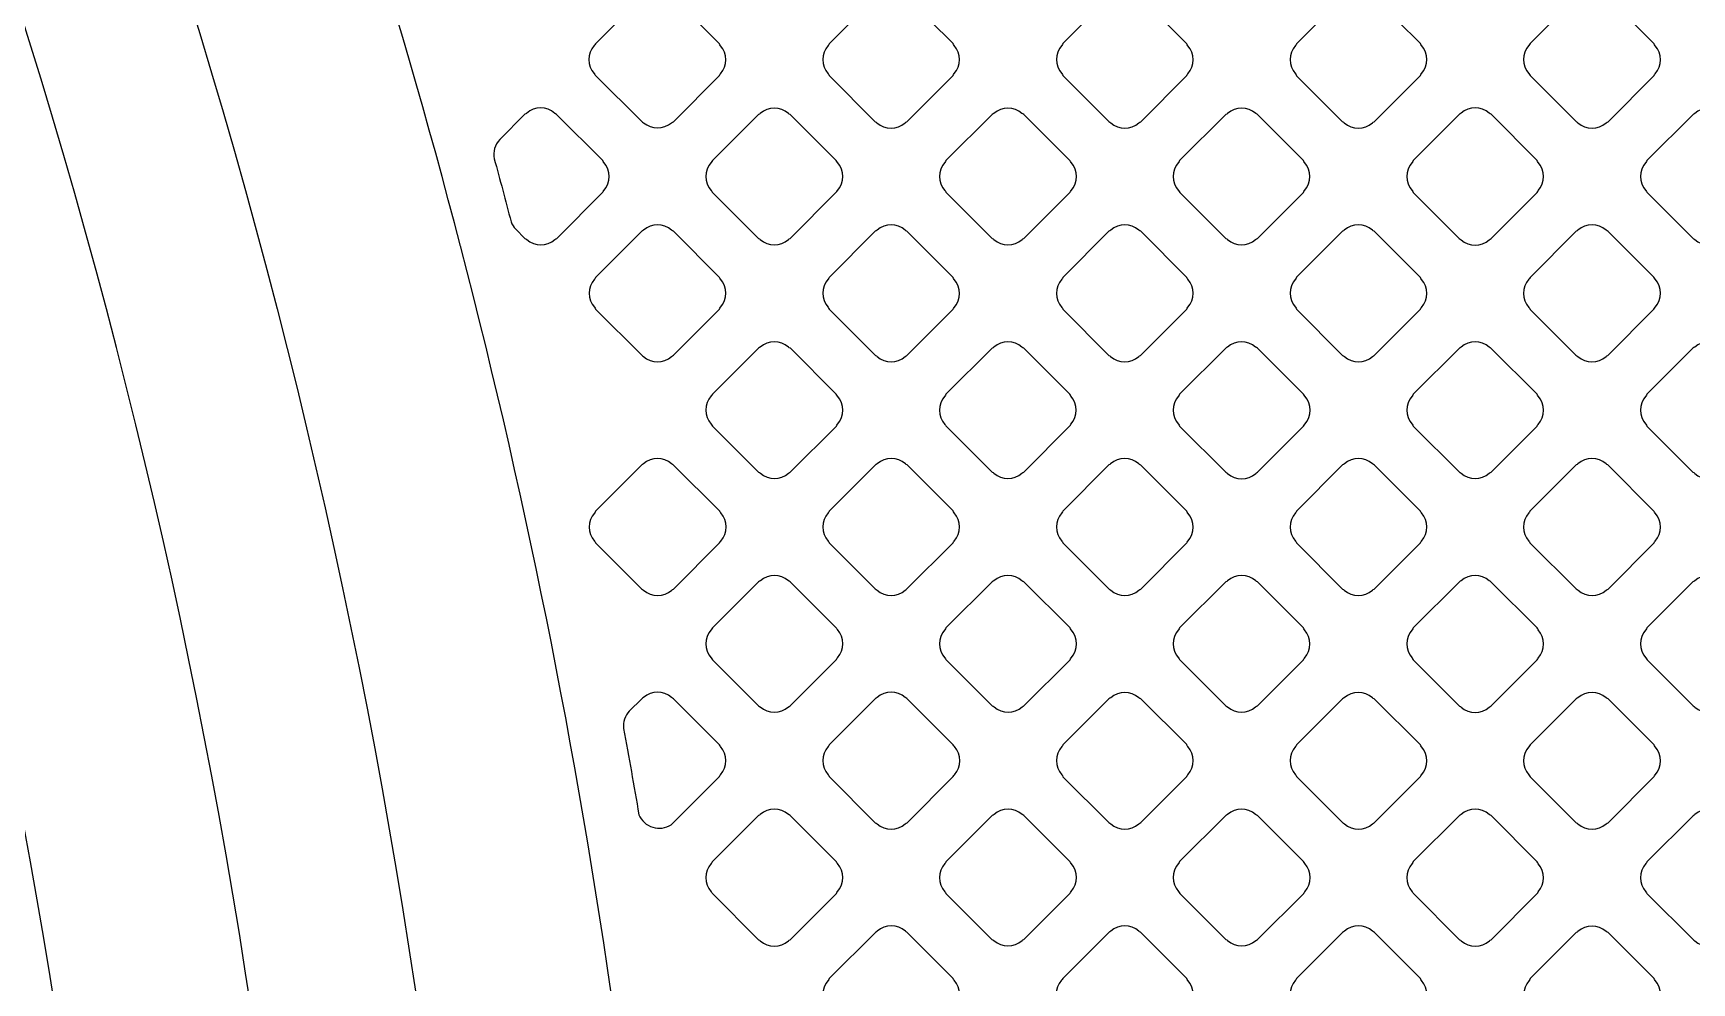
# Model space of a CAD drawing. Header units: millimetres. Extents: x 3440 to 3572, y 2 to 96.
# Drawn here: x 3530.208 to 3531.738, y 54.373 to 55.249 of the extents above; entities that cross this region are included whole.
import ezdxf

# ---------------------------------------------------------------- set-up
doc = ezdxf.new("R2010")
doc.units = ezdxf.units.MM
doc.header["$LTSCALE"] = 23.1
doc.layers.add('gbr-dxf', color=7, linetype='CONTINUOUS')

msp = doc.modelspace()

# ---------------------------------------------------------------- linework, layer by layer
at = {"layer": 'gbr-dxf', "linetype": 'Continuous'}
for points in [[(3528.8227, 57.8167, -0.198817), (3530.6284, 53.455, -0.009964), (3530.6284, 53.4522), (3530.6284, 51.1886, -0.210617), (3530.6062, 51.1313), (3530.6006, 51.1258, 0.036059), (3530.5989, 51.1236, 0.135581), (3530.5954, 51.1135), (3530.5954, 50.5032, -0.007269)], [(3530.443, 50.5051), (3530.443, 51.1522, -0.189007), (3530.4633, 51.2039, -0.010551), (3530.4654, 51.2061), (3530.4707, 51.2114, 0.168586), (3530.476, 51.2234), (3530.476, 53.4549, -0.009921), (3530.476, 53.4576, 0.198805), (3528.7133, 57.7107, -0.008527)], [(3528.5932, 57.5657, -0.198904), (3530.2983, 53.4491, -0.009964), (3530.2982, 53.4464), (3530.2982, 50.2725, -0.009957)], [(3530.7311, 50.4331), (3530.7311, 50.7145, -0.324981), (3530.7656, 50.7621, 0.275426), (3530.7755, 50.7803, -0.015279), (3530.7747, 50.7847, -0.084652), (3530.7738, 50.7932, -0.008073), (3530.7737, 50.7952, -0.015543), (3530.7737, 50.7966), (3530.7737, 50.8205, -0.022988), (3530.7737, 50.8228), (3530.7737, 50.8756, 0.103144), (3530.7496, 50.9852, -0.114747), (3530.7287, 51.0749, -0.148502), (3530.763, 51.1879, 0.140977), (3530.8067, 51.3335), (3530.8067, 53.5651, -0.065061), (3530.8057, 53.5715, 0.059041), (3530.6027, 55.0518, -0.011828), (3530.6024, 55.0527, 0.055953), (3530.0952, 56.3752, -0.032848)]]:
    msp.add_lwpolyline(points, format="xyb", dxfattribs=at)
for points in [[(3530.7258, 55.2119, -0.083328), (3530.7267, 55.2105), (3530.7695, 55.1677, -0.096332), (3530.7712, 55.1667, 0.379451), (3530.7971, 55.1667, -0.096117), (3530.7988, 55.1676), (3530.8413, 55.2102, -0.095796), (3530.8423, 55.2118, 0.378779), (3530.8423, 55.2377, -0.09601), (3530.8413, 55.2394), (3530.7987, 55.282, -0.10077), (3530.797, 55.283, 0.37947), (3530.771, 55.283, -0.096458), (3530.7694, 55.282), (3530.7268, 55.2395, -0.096627), (3530.7258, 55.2378, 0.379731)], [(3530.9414, 55.2118, -0.096625), (3530.9424, 55.2102), (3530.985, 55.1676, -0.092233), (3530.9865, 55.1666, 0.37981), (3531.0125, 55.1666, -0.095956), (3531.0141, 55.1676), (3531.0568, 55.2102, -0.096332), (3531.0577, 55.2119, 0.37981), (3531.0577, 55.2378, -0.10047), (3531.0567, 55.2396), (3531.0142, 55.2821, -0.088202), (3531.0127, 55.2831, 0.379731), (3530.9867, 55.2831, -0.096458), (3530.9851, 55.2821), (3530.9424, 55.2394, -0.096627), (3530.9414, 55.2378, 0.379731)], [(3531.157, 55.212, -0.104392), (3531.158, 55.2102), (3531.2005, 55.1677, -0.10046), (3531.2022, 55.1667, 0.37981), (3531.2282, 55.1667, -0.096625), (3531.2298, 55.1676), (3531.2723, 55.2101, -0.096111), (3531.2733, 55.2118, 0.37981), (3531.2733, 55.2377, -0.09253), (3531.2723, 55.2393), (3531.2296, 55.282, -0.096627), (3531.228, 55.283, 0.379731), (3531.202, 55.283, -0.096723), (3531.2004, 55.282), (3531.1579, 55.2396, -0.096627), (3531.157, 55.2379, 0.379731)], [(3531.3725, 55.2118, -0.108153), (3531.3735, 55.21), (3531.4158, 55.1677, -0.10399), (3531.4176, 55.1667, 0.37981), (3531.4436, 55.1667, -0.095956), (3531.4452, 55.1676), (3531.4878, 55.2103, -0.096332), (3531.4888, 55.2119, 0.37981), (3531.4888, 55.2379, -0.104392), (3531.4878, 55.2397), (3531.4455, 55.2819, -0.107961), (3531.4436, 55.283, 0.379731), (3531.4177, 55.283, -0.096458), (3531.416, 55.282), (3531.3735, 55.2394, -0.096627), (3531.3725, 55.2378, 0.379731)], [(3531.588, 55.212, -0.096625), (3531.589, 55.2103), (3531.6317, 55.1676, -0.092233), (3531.6332, 55.1667, 0.37981), (3531.6592, 55.1667, -0.095956), (3531.6609, 55.1676), (3531.7034, 55.2102, -0.096627), (3531.7044, 55.2118, 0.379237), (3531.7044, 55.2377, -0.100093), (3531.7034, 55.2395), (3531.6608, 55.282, -0.103868), (3531.659, 55.283, 0.379605), (3531.6331, 55.283, -0.096458), (3531.6314, 55.282), (3531.589, 55.2396, -0.096627), (3531.588, 55.2379, 0.379731)], [(3530.6335, 55.1335, -0.002393), (3530.649, 55.0754, 0.103263), (3530.6533, 55.0684), (3530.6616, 55.06, -0.107961), (3530.6635, 55.059, 0.379308), (3530.6894, 55.059, -0.09601), (3530.6911, 55.0599), (3530.7336, 55.1025, -0.096227), (3530.7346, 55.1041, 0.379422), (3530.7346, 55.1301, -0.096458), (3530.7336, 55.1318), (3530.691, 55.1743, -0.100499), (3530.6893, 55.1753, 0.379731), (3530.6633, 55.1753, -0.096458), (3530.6617, 55.1744), (3530.6385, 55.1511, 0.242141)], [(3530.8337, 55.1041, -0.083163), (3530.8345, 55.1027), (3530.8773, 55.0599, -0.095796), (3530.8789, 55.059, 0.37889), (3530.9048, 55.059, -0.096117), (3530.9065, 55.06), (3530.949, 55.1025, -0.095895), (3530.95, 55.1041, 0.379201), (3530.95, 55.1301, -0.096625), (3530.949, 55.1317), (3530.9065, 55.1742, -0.100151), (3530.9048, 55.1752, 0.379731), (3530.8788, 55.1752, -0.096458), (3530.8772, 55.1742), (3530.8347, 55.1317, -0.096627), (3530.8337, 55.13, 0.3795)], [(3531.0491, 55.1041, -0.087848), (3531.05, 55.1026), (3531.0927, 55.0599, -0.10046), (3531.0944, 55.0589, 0.37981), (3531.1204, 55.0589, -0.096625), (3531.122, 55.0598), (3531.1646, 55.1025, -0.096111), (3531.1656, 55.1041, 0.37981), (3531.1656, 55.1301, -0.09253), (3531.1647, 55.1316), (3531.122, 55.1743, -0.096423), (3531.1203, 55.1753, 0.379731), (3531.0944, 55.1753, -0.096458), (3531.0927, 55.1743), (3531.05, 55.1317, -0.096627), (3531.0491, 55.13, 0.379731)], [(3531.2647, 55.1041, -0.100082), (3531.2658, 55.1024), (3531.3083, 55.0599, -0.095796), (3531.3099, 55.0589, 0.37889), (3531.3358, 55.0589, -0.096117), (3531.3375, 55.0599), (3531.38, 55.1024, -0.095895), (3531.381, 55.1041, 0.379201), (3531.381, 55.13, -0.096625), (3531.38, 55.1317), (3531.3373, 55.1744, -0.083651), (3531.3359, 55.1752, 0.379731), (3531.3099, 55.1752, -0.096458), (3531.3083, 55.1743), (3531.2657, 55.1317, -0.096627), (3531.2648, 55.1301, 0.3795)], [(3531.4802, 55.1041, -0.104392), (3531.4812, 55.1023), (3531.5237, 55.0598, -0.100151), (3531.5254, 55.0588, 0.37981), (3531.5514, 55.0588, -0.095956), (3531.553, 55.0598), (3531.5956, 55.1024, -0.096332), (3531.5966, 55.1041, 0.37981), (3531.5966, 55.13, -0.108153), (3531.5955, 55.1319), (3531.5531, 55.1744, -0.096111), (3531.5514, 55.1754, 0.379731), (3531.5254, 55.1754, -0.096458), (3531.5238, 55.1744), (3531.4811, 55.1317, -0.096627), (3531.4802, 55.1301, 0.379731)], [(3531.6958, 55.1301, 0.37947), (3531.6958, 55.1041, -0.096458), (3531.6968, 55.1025), (3531.7394, 55.0599, -0.092289), (3531.7409, 55.059, 0.37981), (3531.7669, 55.059, -0.096625), (3531.7686, 55.0599), (3531.8111, 55.1025, -0.096111), (3531.8121, 55.1041, 0.379308), (3531.8121, 55.1301, -0.100402), (3531.8111, 55.1318), (3531.7687, 55.1742, -0.104354), (3531.7669, 55.1752, 0.379), (3531.7409, 55.1752, -0.09601), (3531.7393, 55.1742), (3531.6968, 55.1317, -0.096527)], [(3530.726, 54.9964, -0.100093), (3530.727, 54.9947), (3530.7695, 54.9522, -0.095686), (3530.7711, 54.9512, 0.379169), (3530.7971, 54.9512, -0.096625), (3530.7987, 54.9522), (3530.8413, 54.9948, -0.096111), (3530.8423, 54.9964, 0.379308), (3530.8423, 55.0224, -0.096507), (3530.8413, 55.024), (3530.7988, 55.0665, -0.10077), (3530.7971, 55.0675, 0.379411), (3530.7712, 55.0675, -0.096766), (3530.7695, 55.0665), (3530.727, 55.024, -0.096527), (3530.726, 55.0223, 0.378789)], [(3530.9414, 55.0224, 0.37947), (3530.9414, 54.9964, -0.091954), (3530.9424, 54.9948), (3530.9852, 54.952, -0.087978), (3530.9867, 54.9511, 0.379308), (3531.0126, 54.9511, -0.09601), (3531.0142, 54.9521), (3531.0568, 54.9946, -0.096227), (3531.0578, 54.9962, 0.379422), (3531.0577, 55.0222, -0.10451), (3531.0567, 55.024), (3531.0141, 55.0666, -0.092233), (3531.0126, 55.0675, 0.379357), (3530.9866, 55.0676, -0.096507), (3530.985, 55.0666), (3530.9424, 55.024, -0.096527)], [(3531.157, 54.9963, -0.100082), (3531.158, 54.9946), (3531.2005, 54.9521, -0.095895), (3531.2021, 54.9511, 0.379201), (3531.228, 54.9511, -0.096625), (3531.2297, 54.9521), (3531.2723, 54.9947, -0.096111), (3531.2733, 54.9964, 0.379308), (3531.2733, 55.0223, -0.096507), (3531.2723, 55.024), (3531.2298, 55.0665, -0.10077), (3531.2281, 55.0675, 0.37947), (3531.2022, 55.0675, -0.096458), (3531.2005, 55.0665), (3531.1579, 55.0239, -0.096627), (3531.157, 55.0223, 0.3795)], [(3531.3725, 54.9964, -0.104392), (3531.3735, 54.9946), (3531.416, 54.9521, -0.100151), (3531.4177, 54.9511, 0.37981), (3531.4437, 54.9511, -0.095956), (3531.4453, 54.9521), (3531.4878, 54.9946, -0.096332), (3531.4888, 54.9963, 0.37981), (3531.4888, 55.0222, -0.092348), (3531.4879, 55.0238), (3531.4452, 55.0665, -0.096111), (3531.4435, 55.0675, 0.379731), (3531.4175, 55.0675, -0.096458), (3531.4159, 55.0665), (3531.3735, 55.0241, -0.096627), (3531.3725, 55.0224, 0.379731)], [(3531.588, 54.9963, -0.108195), (3531.5891, 54.9944), (3531.6313, 54.9522, -0.104691), (3531.6331, 54.9511, 0.37981), (3531.6591, 54.9511, -0.096625), (3531.6607, 54.9521), (3531.7033, 54.9947, -0.096111), (3531.7043, 54.9964, 0.37981), (3531.7043, 55.0224, -0.104293), (3531.7033, 55.0242), (3531.661, 55.0664, -0.108174), (3531.6592, 55.0675, 0.379731), (3531.6332, 55.0675, -0.096723), (3531.6315, 55.0665), (3531.589, 55.0239, -0.096857), (3531.588, 55.0223, 0.379731)], [(3530.8337, 54.9147, 0.378939), (3530.8337, 54.8887, -0.107964), (3530.8348, 54.8869), (3530.8772, 54.8444, -0.104536), (3530.879, 54.8434, 0.379201), (3530.905, 54.8434, -0.095956), (3530.9066, 54.8444), (3530.9491, 54.8869, -0.096332), (3530.9501, 54.8886, 0.37981), (3530.9501, 54.9145, -0.104175), (3530.949, 54.9163), (3530.9067, 54.9587, -0.108174), (3530.9048, 54.9598, 0.3795), (3530.8788, 54.9598, -0.096614), (3530.8772, 54.9588), (3530.8347, 54.9163, -0.096539)], [(3531.0492, 54.8885, -0.083317), (3531.0501, 54.8871), (3531.0928, 54.8445, -0.096111), (3531.0944, 54.8435, 0.379308), (3531.1203, 54.8434, -0.09601), (3531.122, 54.8444), (3531.1645, 54.887, -0.096227), (3531.1655, 54.8886, 0.378952), (3531.1655, 54.9145, -0.095968), (3531.1645, 54.9162), (3531.122, 54.9587, -0.10077), (3531.1203, 54.9597, 0.37947), (3531.0944, 54.9597, -0.096458), (3531.0927, 54.9587), (3531.0502, 54.9162, -0.096627), (3531.0492, 54.9145, 0.379731)], [(3531.2647, 54.8886, -0.10047), (3531.2657, 54.8869), (3531.3083, 54.8443, -0.096111), (3531.3099, 54.8433, 0.37981), (3531.3359, 54.8433, -0.095956), (3531.3375, 54.8443), (3531.3801, 54.8869, -0.096332), (3531.3811, 54.8886, 0.37981), (3531.3811, 54.9145, -0.096723), (3531.3801, 54.9162), (3531.3375, 54.9588, -0.100519), (3531.3358, 54.9598, 0.379731), (3531.3098, 54.9598, -0.096458), (3531.3082, 54.9588), (3531.2656, 54.9162, -0.096627), (3531.2647, 54.9146, 0.379731)], [(3531.4803, 54.8886, -0.099964), (3531.4813, 54.8869), (3531.5238, 54.8444, -0.096332), (3531.5254, 54.8434, 0.37981), (3531.5514, 54.8434, -0.096625), (3531.553, 54.8444), (3531.5955, 54.8869, -0.096111), (3531.5965, 54.8885, 0.37981), (3531.5965, 54.9145, -0.096458), (3531.5955, 54.9162), (3531.5528, 54.9588, -0.083733), (3531.5514, 54.9597, 0.379731), (3531.5254, 54.9597, -0.096723), (3531.5238, 54.9587), (3531.4813, 54.9162, -0.096857), (3531.4803, 54.9146, 0.379731)], [(3531.6957, 54.8886, -0.108153), (3531.6968, 54.8867), (3531.7391, 54.8444, -0.10399), (3531.7409, 54.8433, 0.37981), (3531.7669, 54.8433, -0.095956), (3531.7685, 54.8443), (3531.8112, 54.8869, -0.096332), (3531.8122, 54.8886, 0.37981), (3531.8122, 54.9145, -0.104392), (3531.8111, 54.9163), (3531.7687, 54.9587, -0.107961), (3531.7669, 54.9598, 0.379731), (3531.7409, 54.9598, -0.096458), (3531.7392, 54.9588), (3531.6967, 54.9162, -0.096627), (3531.6957, 54.9146, 0.379731)], [(3530.726, 54.7809, -0.129171), (3530.7268, 54.7792), (3530.7694, 54.7367, -0.104264), (3530.7712, 54.7356, 0.37981), (3530.7972, 54.7356, -0.096625), (3530.7988, 54.7366), (3530.8414, 54.7792, -0.096111), (3530.8424, 54.7809, 0.379511), (3530.8424, 54.8068, -0.087254), (3530.8415, 54.8083), (3530.7986, 54.8512, -0.091631), (3530.7971, 54.8521, 0.379206), (3530.7711, 54.8521, -0.096458), (3530.7695, 54.8511), (3530.7268, 54.8085, -0.133617), (3530.726, 54.8067, 0.379721)], [(3530.9415, 54.7809, -0.103969), (3530.9425, 54.7791), (3530.985, 54.7367, -0.100011), (3530.9867, 54.7357, 0.378847), (3531.0126, 54.7357, -0.096117), (3531.0142, 54.7367), (3531.0568, 54.7792, -0.095895), (3531.0578, 54.7809, 0.379201), (3531.0577, 54.8068, -0.108153), (3531.0567, 54.8087), (3531.0143, 54.851, -0.096111), (3531.0127, 54.852, 0.379762), (3530.9867, 54.852, -0.096225), (3530.9851, 54.8511), (3530.9425, 54.8085, -0.096527), (3530.9415, 54.8068, 0.378789)], [(3531.157, 54.7809, -0.096625), (3531.1579, 54.7793), (3531.2006, 54.7366, -0.092233), (3531.2022, 54.7356, 0.37981), (3531.2282, 54.7356, -0.095956), (3531.2298, 54.7366), (3531.2723, 54.7791, -0.096332), (3531.2733, 54.7807, 0.37981), (3531.2733, 54.8067, -0.100902), (3531.2723, 54.8084), (3531.2298, 54.8509, -0.10442), (3531.228, 54.852, 0.379731), (3531.202, 54.852, -0.096458), (3531.2004, 54.851), (3531.1579, 54.8085, -0.096627), (3531.157, 54.8069, 0.379731)], [(3531.3725, 54.7808, -0.099964), (3531.3735, 54.7791), (3531.416, 54.7366, -0.096332), (3531.4176, 54.7356, 0.37981), (3531.4436, 54.7356, -0.096625), (3531.4452, 54.7366), (3531.4878, 54.7792, -0.096111), (3531.4888, 54.7809, 0.37981), (3531.4888, 54.8068, -0.096458), (3531.4878, 54.8085), (3531.4454, 54.8509, -0.100824), (3531.4436, 54.852, 0.379731), (3531.4177, 54.852, -0.096723), (3531.416, 54.851), (3531.3735, 54.8084, -0.096857), (3531.3725, 54.8068, 0.379731)], [(3531.5879, 54.7808, -0.092348), (3531.5889, 54.7793), (3531.6315, 54.7367, -0.10399), (3531.6333, 54.7356, 0.37981), (3531.6592, 54.7356, -0.095956), (3531.6609, 54.7366), (3531.7034, 54.7791, -0.096332), (3531.7044, 54.7808, 0.37981), (3531.7044, 54.8067, -0.087784), (3531.7034, 54.8082), (3531.6606, 54.851, -0.092233), (3531.6591, 54.852, 0.379731), (3531.6331, 54.852, -0.096458), (3531.6314, 54.851), (3531.5889, 54.8085, -0.096627), (3531.5879, 54.8068, 0.379731)], [(3530.8337, 54.6731, -0.096117), (3530.8347, 54.6714), (3530.8773, 54.6288, -0.09197), (3530.8788, 54.6279, 0.37889), (3530.9048, 54.6279, -0.096117), (3530.9064, 54.6288), (3530.9492, 54.6716, -0.095895), (3530.9501, 54.6732, 0.378934), (3530.9501, 54.6992, -0.082876), (3530.9493, 54.7006), (3530.9064, 54.7434, -0.087645), (3530.9049, 54.7443, 0.379206), (3530.879, 54.7443, -0.096458), (3530.8773, 54.7433), (3530.8347, 54.7007, -0.096627), (3530.8337, 54.699, 0.3795)], [(3531.0492, 54.6731, -0.096265), (3531.0501, 54.6715), (3531.0927, 54.629, -0.107104), (3531.0945, 54.6279, 0.379169), (3531.1205, 54.6279, -0.095956), (3531.1221, 54.6289), (3531.1646, 54.6714, -0.096332), (3531.1656, 54.6731, 0.37981), (3531.1656, 54.699, -0.10047), (3531.1646, 54.7008), (3531.1221, 54.7433, -0.10399), (3531.1203, 54.7443, 0.379731), (3531.0944, 54.7443, -0.096458), (3531.0927, 54.7433), (3531.0502, 54.7008, -0.096627), (3531.0492, 54.6991, 0.379523)], [(3531.2648, 54.6731, -0.09253), (3531.2657, 54.6715), (3531.3084, 54.6288, -0.088207), (3531.3099, 54.6279, 0.37981), (3531.3358, 54.6279, -0.096625), (3531.3375, 54.6289), (3531.38, 54.6714, -0.096111), (3531.381, 54.673, 0.37981), (3531.381, 54.699, -0.104293), (3531.3799, 54.7008), (3531.3375, 54.7433, -0.092289), (3531.3359, 54.7442, 0.379731), (3531.3099, 54.7442, -0.096723), (3531.3083, 54.7432), (3531.2657, 54.7007, -0.096857), (3531.2648, 54.699, 0.379731)], [(3531.4801, 54.6731, -0.096117), (3531.4811, 54.6714), (3531.5239, 54.6287, -0.091578), (3531.5254, 54.6278, 0.379201), (3531.5514, 54.6278, -0.096625), (3531.553, 54.6288), (3531.5956, 54.6714, -0.096111), (3531.5966, 54.673, 0.379308), (3531.5966, 54.699, -0.100402), (3531.5956, 54.7007), (3531.5529, 54.7434, -0.088435), (3531.5514, 54.7443, 0.37947), (3531.5254, 54.7443, -0.096458), (3531.5238, 54.7433), (3531.4811, 54.7007, -0.096627), (3531.4802, 54.699, 0.3795)], [(3531.6958, 54.6731, -0.104392), (3531.6969, 54.6713), (3531.7393, 54.6288, -0.100151), (3531.7411, 54.6278, 0.37981), (3531.767, 54.6278, -0.095956), (3531.7687, 54.6288), (3531.8112, 54.6713, -0.096332), (3531.8122, 54.6729, 0.37981), (3531.8122, 54.6989, -0.092348), (3531.8112, 54.7005), (3531.7685, 54.7432, -0.096111), (3531.7669, 54.7441, 0.379731), (3531.7409, 54.7441, -0.096458), (3531.7392, 54.7431), (3531.6968, 54.7007, -0.096627), (3531.6958, 54.6991, 0.379731)], [(3530.7528, 54.6081, -0.003188), (3530.7669, 54.5285, 0.464058), (3530.7968, 54.5192), (3530.8413, 54.5638, -0.096227), (3530.8423, 54.5654, 0.378952), (3530.8423, 54.5913, -0.087946), (3530.8414, 54.5928), (3530.7987, 54.6355, -0.092456), (3530.7971, 54.6365, 0.37947), (3530.7712, 54.6365, -0.096458), (3530.7695, 54.6355), (3530.7581, 54.6241, 0.221084)], [(3530.9414, 54.5913, 0.379249), (3530.9414, 54.5654, -0.100399), (3530.9424, 54.5636), (3530.985, 54.5211, -0.096627), (3530.9867, 54.5201, 0.37981), (3531.0126, 54.5201, -0.096625), (3531.0143, 54.5211), (3531.0569, 54.5637, -0.096332), (3531.0579, 54.5653, 0.379451), (3531.0579, 54.5913, -0.096259), (3531.0569, 54.5929), (3531.014, 54.6358, -0.083024), (3531.0126, 54.6366, 0.378939), (3530.9867, 54.6366, -0.096614), (3530.9851, 54.6357), (3530.9424, 54.593, -0.096527)], [(3531.1571, 54.5913, 0.37903), (3531.1571, 54.5654, -0.1082), (3531.1581, 54.5635), (3531.2004, 54.5212, -0.103902), (3531.2022, 54.5202, 0.378847), (3531.2281, 54.5202, -0.096117), (3531.2298, 54.5212), (3531.2723, 54.5637, -0.096206), (3531.2733, 54.5654, 0.379201), (3531.2733, 54.5913, -0.104293), (3531.2723, 54.5931), (3531.23, 54.6354, -0.108174), (3531.2281, 54.6364, 0.3795), (3531.2022, 54.6364, -0.096614), (3531.2005, 54.6355), (3531.158, 54.593, -0.096539)], [(3531.3725, 54.5654, -0.096625), (3531.3735, 54.5638), (3531.4162, 54.5211, -0.092233), (3531.4177, 54.5201, 0.379308), (3531.4437, 54.5201, -0.09601), (3531.4453, 54.5211), (3531.4878, 54.5636, -0.096227), (3531.4888, 54.5652, 0.378952), (3531.4888, 54.5912, -0.100076), (3531.4878, 54.5929), (3531.4453, 54.6354, -0.104677), (3531.4435, 54.6364, 0.37947), (3531.4175, 54.6364, -0.096458), (3531.4159, 54.6355), (3531.3735, 54.593, -0.096627), (3531.3725, 54.5914, 0.379731)], [(3531.588, 54.5653, -0.10047), (3531.589, 54.5635), (3531.6316, 54.521, -0.096111), (3531.6332, 54.52, 0.37981), (3531.6592, 54.52, -0.095956), (3531.6609, 54.521), (3531.7035, 54.5636, -0.096332), (3531.7045, 54.5652, 0.37981), (3531.7045, 54.5912, -0.096723), (3531.7035, 54.5928), (3531.6609, 54.6354, -0.100519), (3531.6592, 54.6364, 0.379731), (3531.6332, 54.6364, -0.096458), (3531.6315, 54.6355), (3531.589, 54.5929, -0.096627), (3531.588, 54.5912, 0.379731)], [(3530.8336, 54.4575, -0.092348), (3530.8345, 54.456), (3530.8773, 54.4131, -0.088202), (3530.8788, 54.4122, 0.37981), (3530.9048, 54.4122, -0.095956), (3530.9064, 54.4132), (3530.9491, 54.4559, -0.096111), (3530.9501, 54.4576, 0.37981), (3530.9501, 54.4835, -0.088014), (3530.9492, 54.485), (3530.9064, 54.5278, -0.092623), (3530.9048, 54.5288, 0.379731), (3530.8789, 54.5288, -0.096458), (3530.8772, 54.5278), (3530.8346, 54.4851, -0.096627), (3530.8336, 54.4835, 0.379731)], [(3531.0492, 54.4575, -0.092348), (3531.0501, 54.4559), (3531.0926, 54.4135, -0.10399), (3531.0944, 54.4124, 0.37981), (3531.1204, 54.4124, -0.095956), (3531.122, 54.4134), (3531.1646, 54.456, -0.096332), (3531.1656, 54.4577, 0.379511), (3531.1656, 54.4836, -0.08798), (3531.1647, 54.4851), (3531.122, 54.5278, -0.091794), (3531.1204, 54.5288, 0.379206), (3531.0945, 54.5287, -0.096723), (3531.0928, 54.5278), (3531.0502, 54.4851, -0.096627), (3531.0492, 54.4835, 0.379731)], [(3531.2647, 54.4836, 0.37903), (3531.2648, 54.4577, -0.107964), (3531.2658, 54.4558), (3531.3082, 54.4134, -0.103902), (3531.31, 54.4124, 0.378847), (3531.336, 54.4124, -0.096117), (3531.3376, 54.4133), (3531.3802, 54.4559, -0.095895), (3531.3811, 54.4575, 0.379201), (3531.3811, 54.4835, -0.104392), (3531.3801, 54.4853), (3531.3377, 54.5277, -0.107961), (3531.3358, 54.5287, 0.3795), (3531.3099, 54.5288, -0.096259), (3531.3082, 54.5278), (3531.2657, 54.4853, -0.095895)], [(3531.4803, 54.4575, -0.092348), (3531.4812, 54.456), (3531.524, 54.4132, -0.088202), (3531.5255, 54.4123, 0.37981), (3531.5515, 54.4123, -0.095956), (3531.5531, 54.4132), (3531.5956, 54.4557, -0.096332), (3531.5966, 54.4574, 0.37981), (3531.5966, 54.4833, -0.104765), (3531.5956, 54.4851), (3531.553, 54.5277, -0.092898), (3531.5514, 54.5287, 0.379731), (3531.5254, 54.5287, -0.096458), (3531.5238, 54.5277), (3531.4813, 54.4852, -0.096627), (3531.4803, 54.4835, 0.379731)], [(3531.6958, 54.4574, -0.099964), (3531.6968, 54.4557), (3531.7393, 54.4133, -0.096332), (3531.7409, 54.4123, 0.37981), (3531.7669, 54.4123, -0.096625), (3531.7686, 54.4133), (3531.8112, 54.4559, -0.096111), (3531.8122, 54.4575, 0.37981), (3531.8122, 54.4835, -0.096458), (3531.8112, 54.4851), (3531.7687, 54.5276, -0.100824), (3531.767, 54.5286, 0.379731), (3531.741, 54.5286, -0.096723), (3531.7394, 54.5276), (3531.6968, 54.4851, -0.096857), (3531.6958, 54.4834, 0.379731)], [(3530.9414, 54.3498, -0.09601), (3530.9424, 54.3481), (3530.985, 54.3055, -0.092398), (3530.9866, 54.3045, 0.379422), (3531.0125, 54.3046, -0.096625), (3531.0141, 54.3055), (3531.0568, 54.3482, -0.096332), (3531.0577, 54.3498, 0.37981), (3531.0577, 54.3758, -0.10047), (3531.0567, 54.3775), (3531.0142, 54.4201, -0.088202), (3531.0127, 54.421, 0.3795), (3530.9867, 54.421, -0.096259), (3530.9851, 54.42), (3530.9424, 54.3773, -0.096227), (3530.9414, 54.3757, 0.378699)], [(3531.1569, 54.3758, 0.379249), (3531.1569, 54.3499, -0.10047), (3531.1579, 54.3481), (3531.2005, 54.3055, -0.096332), (3531.2022, 54.3046, 0.379451), (3531.2281, 54.3045, -0.096117), (3531.2298, 54.3055), (3531.2724, 54.3482, -0.095895), (3531.2734, 54.3498, 0.378934), (3531.2734, 54.3757, -0.096265), (3531.2724, 54.3774), (3531.2295, 54.4202, -0.083252), (3531.2282, 54.4211, 0.378884), (3531.2022, 54.4211, -0.096614), (3531.2006, 54.4201), (3531.1579, 54.3774, -0.096195)], [(3531.3725, 54.3498, -0.104215), (3531.3736, 54.348), (3531.4161, 54.3055, -0.099645), (3531.4178, 54.3045, 0.379169), (3531.4438, 54.3045, -0.095956), (3531.4454, 54.3055), (3531.4879, 54.348, -0.096332), (3531.4889, 54.3497, 0.37981), (3531.4889, 54.3756, -0.108153), (3531.4879, 54.3775), (3531.4454, 54.42, -0.096111), (3531.4437, 54.421, 0.379731), (3531.4177, 54.421, -0.096458), (3531.4161, 54.42), (3531.3735, 54.3774, -0.096627), (3531.3726, 54.3758, 0.379523)], [(3531.5881, 54.3497, -0.083792), (3531.5889, 54.3483), (3531.6316, 54.3056, -0.096627), (3531.6333, 54.3046, 0.37981), (3531.6592, 54.3046, -0.096625), (3531.6609, 54.3056), (3531.7034, 54.3481, -0.096111), (3531.7044, 54.3497, 0.37981), (3531.7044, 54.3757, -0.096458), (3531.7034, 54.3773), (3531.6609, 54.4198, -0.100824), (3531.6592, 54.4208, 0.379731), (3531.6332, 54.4208, -0.096723), (3531.6316, 54.4198), (3531.589, 54.3773, -0.096857), (3531.5881, 54.3756, 0.379731)]]:
    msp.add_lwpolyline(points, format="xyb", close=True, dxfattribs=at)

doc.saveas('drawing.dxf')
